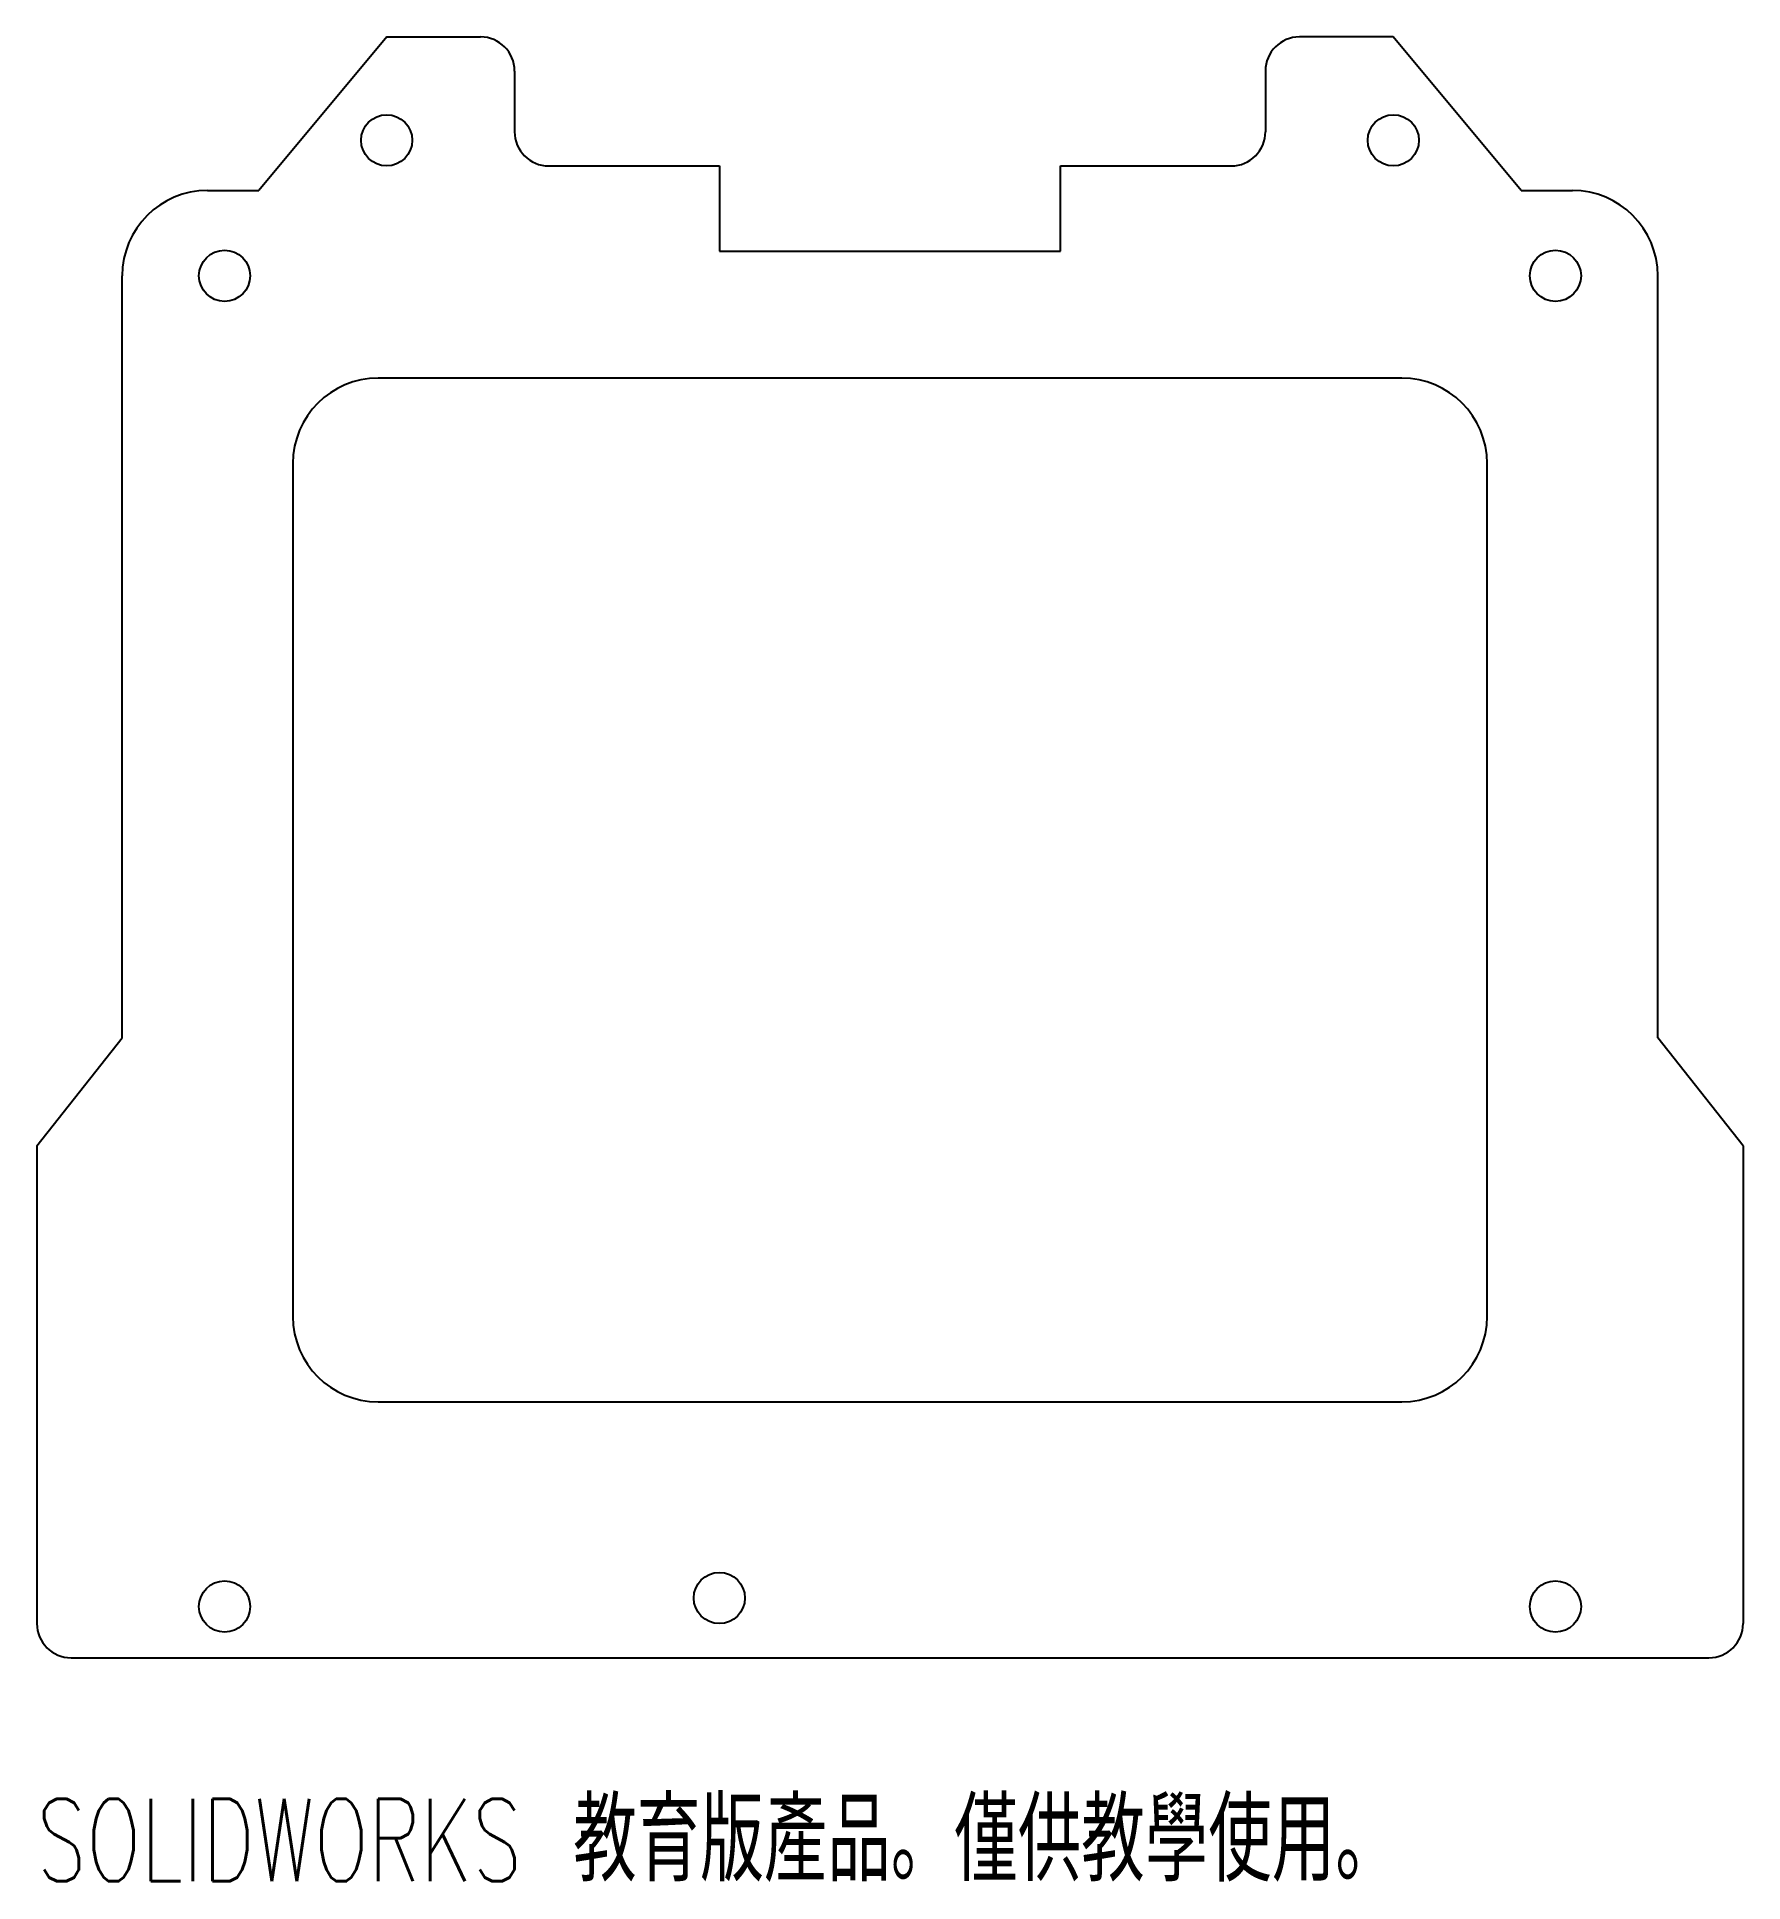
# Model space of a CAD drawing. Header units: millimetres. Extents: x -50 to 50, y -13 to 95.
import ezdxf

# ---------------------------------------------------------------- set-up
doc = ezdxf.new("R2010")
doc.units = ezdxf.units.MM
doc.styles.add('SLDTEXTSTYLE0', font='TXT', dxfattribs={"width": 0.7, "bigfont": 'bigfont'})

msp = doc.modelspace()

# ---------------------------------------------------------------- linework, layer by layer
at = {"color": 7, "linetype": 'Continuous', "lineweight": 25}
for p, q in [((-29.5, 95), (-37, 86)), ((-29.5, 95), (-24, 95)), ((29.5, 95), (24, 95)), ((37, 86), (29.5, 95)), ((-22, 93), (-22, 89.44)), ((22, 93), (22, 89.44)), ((-20, 87.44), (-10, 87.44)), ((-10, 87.44), (-10, 82.44)), ((10, 82.44), (10, 87.44)), ((10, 87.44), (20, 87.44)), ((-40, 86), (-37, 86)), ((37, 86), (40, 86)), ((-10, 82.44), (10, 82.44)), ((-45, 36.34), (-45, 81)), ((45, 36.34), (45, 81)), ((30, 75), (-30, 75)), ((-35, 70), (-35, 20)), ((35, 20), (35, 70)), ((-50, 30), (-45, 36.34)), ((50, 30), (45, 36.34)), ((-50, 30), (-50, 2)), ((50, 30), (50, 2)), ((-30, 15), (30, 15)), ((-48, 0), (48, 0))]:
    msp.add_line(p, q, dxfattribs=at)
for centre in [(-29.5, 88.94), (29.5, 88.94), (-39, 81), (39, 81), (-39, 3), (-10, 3.5), (39, 3)]:
    msp.add_circle(centre, 1.5, dxfattribs=at)
for centre, radius, start, end in [((-24, 93), 2, 0, 90), ((24, 93), 2, 90, 180), ((-20, 89.44), 2, 180, 270), ((20, 89.44), 2, 270, 0), ((-40, 81), 5, 90, 180), ((40, 81), 5, 0, 90), ((-30, 70), 5, 90, 180), ((30, 70), 5, 0, 90), ((-30, 20), 5, 180, 270), ((30, 20), 5, 270, 0), ((-48, 2), 2, 180, 270), ((48, 2), 2, 270, 0)]:
    msp.add_arc(centre, radius, start, end, dxfattribs=at)

# ---------------------------------------------------------------- texts
at = {"color": 7, "linetype": 'Continuous', "insert": (-50, -8.27), "char_height": 4.8336, "attachment_point": 1, "style": 'SLDTEXTSTYLE0'}
msp.add_mtext('SOLIDWORKS 教育版產品。僅供教學使用。', dxfattribs=at)

doc.saveas('drawing.dxf')
